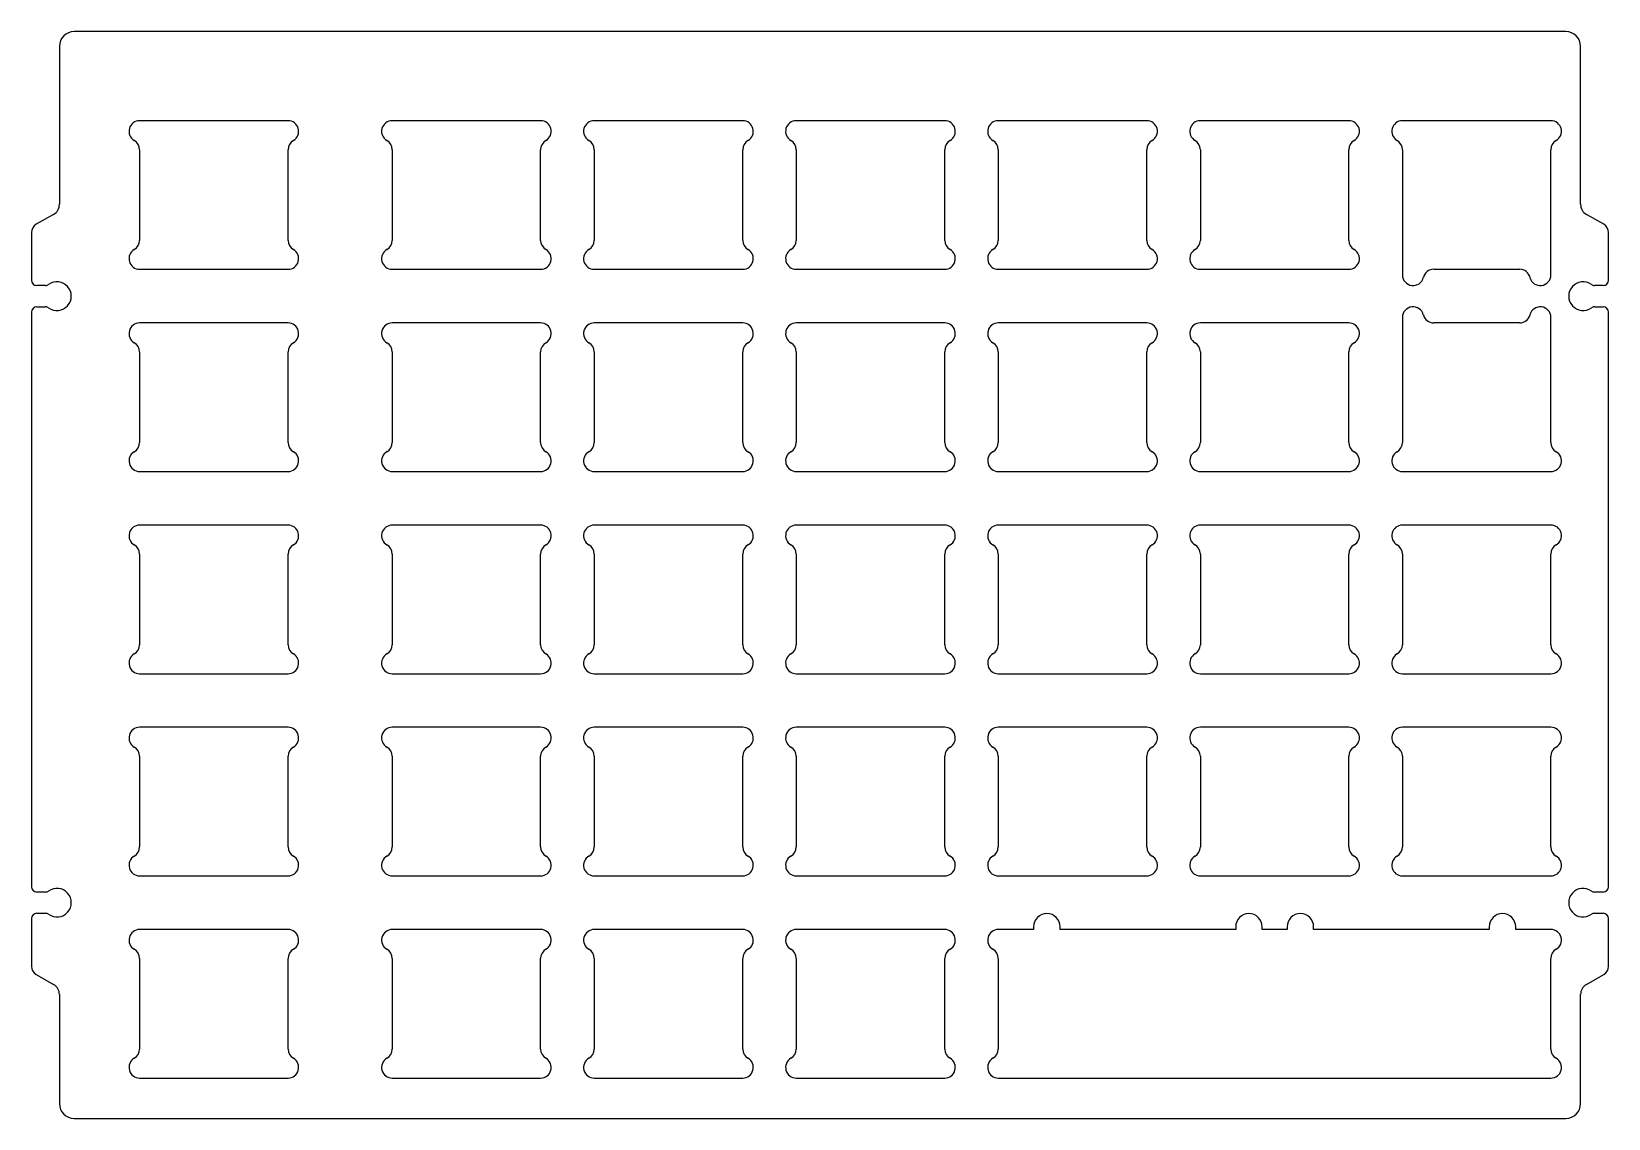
# Model space of a CAD drawing. Header units: millimetres. Extents: x -74 to 74, y -49 to 54.
import ezdxf

# ---------------------------------------------------------------- set-up
doc = ezdxf.new("R2010")
doc.units = ezdxf.units.MM

msp = doc.modelspace()

# ---------------------------------------------------------------- linework, layer by layer
at = {"color": 7, "linetype": 'Continuous', "lineweight": 25}
for p, q in [((-71.71, 52.1), (-71.71, 37.23)), ((70.31, 53.5), (-70.31, 53.5)), ((71.71, 37.23), (71.71, 52.1)), ((-50.15, 45.1), (-64.15, 45.1)), ((-26.34, 45.1), (-40.34, 45.1)), ((-7.29, 45.1), (-21.29, 45.1)), ((11.76, 45.1), (-2.24, 45.1)), ((30.81, 45.1), (16.81, 45.1)), ((49.86, 45.1), (35.86, 45.1)), ((68.91, 45.1), (54.91, 45.1)), ((-64.15, 42.37), (-64.15, 33.83)), ((-50.15, 33.83), (-50.15, 42.37)), ((-40.34, 42.37), (-40.34, 33.83)), ((-26.34, 33.83), (-26.34, 42.37)), ((-21.29, 42.37), (-21.29, 33.83)), ((-7.29, 33.83), (-7.29, 42.37)), ((-2.24, 42.37), (-2.24, 33.83)), ((11.76, 33.83), (11.76, 42.37)), ((16.81, 42.37), (16.81, 33.83)), ((30.81, 33.83), (30.81, 42.37)), ((35.86, 42.37), (35.86, 33.83)), ((49.86, 33.83), (49.86, 42.37)), ((54.91, 42.37), (54.91, 30.57)), ((68.91, 30.57), (68.91, 42.37)), ((-72.26, 36.28), (-73.89, 35.34)), ((73.89, 35.34), (72.26, 36.28)), ((-74.34, 34.56), (-74.34, 30.07)), ((74.34, 30.07), (74.34, 34.56)), ((-64.15, 31.1), (-50.15, 31.1)), ((-40.34, 31.1), (-26.34, 31.1)), ((-21.29, 31.1), (-7.29, 31.1)), ((-2.24, 31.1), (11.76, 31.1)), ((16.81, 31.1), (30.81, 31.1)), ((35.86, 31.1), (49.86, 31.1)), ((57.86, 31.1), (65.97, 31.1)), ((-73.02, 29.57), (-73.84, 29.57)), ((73.84, 29.57), (73.02, 29.57)), ((-74.34, 27.07), (-74.34, -27.07)), ((-73.84, 27.57), (-73.02, 27.57)), ((73.02, 27.57), (73.84, 27.57)), ((74.34, -27.07), (74.34, 27.07)), ((-50.15, 26.05), (-64.15, 26.05)), ((-26.34, 26.05), (-40.34, 26.05)), ((-7.29, 26.05), (-21.29, 26.05)), ((11.76, 26.05), (-2.24, 26.05)), ((30.81, 26.05), (16.81, 26.05)), ((49.86, 26.05), (35.86, 26.05)), ((54.91, 26.57), (54.91, 14.78)), ((65.97, 26.05), (57.86, 26.05)), ((68.91, 14.78), (68.91, 26.57)), ((-64.15, 23.32), (-64.15, 14.78)), ((-50.15, 14.78), (-50.15, 23.32)), ((-40.34, 23.32), (-40.34, 14.78)), ((-26.34, 14.78), (-26.34, 23.32)), ((-21.29, 23.32), (-21.29, 14.78)), ((-7.29, 14.78), (-7.29, 23.32)), ((-2.24, 23.32), (-2.24, 14.78)), ((11.76, 14.78), (11.76, 23.32)), ((16.81, 23.32), (16.81, 14.78)), ((30.81, 14.78), (30.81, 23.32)), ((35.86, 23.32), (35.86, 14.78)), ((49.86, 14.78), (49.86, 23.32)), ((-64.15, 12.05), (-50.15, 12.05)), ((-40.34, 12.05), (-26.34, 12.05)), ((-21.29, 12.05), (-7.29, 12.05)), ((-2.24, 12.05), (11.76, 12.05)), ((16.81, 12.05), (30.81, 12.05)), ((35.86, 12.05), (49.86, 12.05)), ((54.91, 12.05), (68.91, 12.05)), ((-50.15, 7), (-64.15, 7)), ((-26.34, 7), (-40.34, 7)), ((-7.29, 7), (-21.29, 7)), ((11.76, 7), (-2.24, 7)), ((30.81, 7), (16.81, 7)), ((49.86, 7), (35.86, 7)), ((68.91, 7), (54.91, 7)), ((-64.15, 4.27), (-64.15, -4.27)), ((-50.15, -4.27), (-50.15, 4.27)), ((-40.34, 4.27), (-40.34, -4.27)), ((-26.34, -4.27), (-26.34, 4.27)), ((-21.29, 4.27), (-21.29, -4.27)), ((-7.29, -4.27), (-7.29, 4.27)), ((-2.24, 4.27), (-2.24, -4.27)), ((11.76, -4.27), (11.76, 4.27)), ((16.81, 4.27), (16.81, -4.27)), ((30.81, -4.27), (30.81, 4.27)), ((35.86, 4.27), (35.86, -4.27)), ((49.86, -4.27), (49.86, 4.27)), ((54.91, 4.27), (54.91, -4.27)), ((68.91, -4.27), (68.91, 4.27)), ((-64.15, -7), (-50.15, -7)), ((-40.34, -7), (-26.34, -7)), ((-21.29, -7), (-7.29, -7)), ((-2.24, -7), (11.76, -7)), ((16.81, -7), (30.81, -7)), ((35.86, -7), (49.86, -7)), ((54.91, -7), (68.91, -7)), ((-50.15, -12.05), (-64.15, -12.05)), ((-26.34, -12.05), (-40.34, -12.05)), ((-7.29, -12.05), (-21.29, -12.05)), ((11.76, -12.05), (-2.24, -12.05)), ((30.81, -12.05), (16.81, -12.05)), ((49.86, -12.05), (35.86, -12.05)), ((68.91, -12.05), (54.91, -12.05)), ((-64.15, -14.78), (-64.15, -23.32)), ((-50.15, -23.32), (-50.15, -14.78)), ((-40.34, -14.78), (-40.34, -23.32)), ((-26.34, -23.32), (-26.34, -14.78)), ((-21.29, -14.78), (-21.29, -23.32)), ((-7.29, -23.32), (-7.29, -14.78)), ((-2.24, -14.78), (-2.24, -23.32)), ((11.76, -23.32), (11.76, -14.78)), ((16.81, -14.78), (16.81, -23.32)), ((30.81, -23.32), (30.81, -14.78)), ((35.86, -14.78), (35.86, -23.32)), ((49.86, -23.32), (49.86, -14.78)), ((54.91, -14.78), (54.91, -23.32)), ((68.91, -23.32), (68.91, -14.78)), ((-64.15, -26.05), (-50.15, -26.05)), ((-40.34, -26.05), (-26.34, -26.05)), ((-21.29, -26.05), (-7.29, -26.05)), ((-2.24, -26.05), (11.76, -26.05)), ((16.81, -26.05), (30.81, -26.05)), ((35.86, -26.05), (49.86, -26.05)), ((54.91, -26.05), (68.91, -26.05)), ((-73.02, -27.57), (-73.84, -27.57)), ((73.84, -27.57), (73.02, -27.57)), ((-73.84, -29.57), (-73.02, -29.57)), ((73.02, -29.57), (73.84, -29.57)), ((-74.34, -30.07), (-74.34, -34.56)), ((-50.15, -31.1), (-64.15, -31.1)), ((-26.34, -31.1), (-40.34, -31.1)), ((-7.29, -31.1), (-21.29, -31.1)), ((11.76, -31.1), (-2.24, -31.1)), ((20.14, -31.1), (16.81, -31.1)), ((20.14, -30.85), (20.14, -31.1)), ((22.64, -31.1), (22.64, -30.85)), ((39.19, -31.1), (22.64, -31.1)), ((39.19, -30.85), (39.19, -31.1)), ((41.69, -31.1), (41.69, -30.85)), ((44.04, -31.1), (41.69, -31.1)), ((44.04, -30.85), (44.04, -31.1)), ((46.54, -31.1), (46.54, -30.85)), ((63.09, -31.1), (46.54, -31.1)), ((63.09, -30.85), (63.09, -31.1)), ((65.59, -31.1), (65.59, -30.85)), ((68.91, -31.1), (65.59, -31.1)), ((74.34, -34.56), (74.34, -30.07)), ((-64.15, -33.83), (-64.15, -42.37)), ((-50.15, -42.37), (-50.15, -33.83)), ((-40.34, -33.83), (-40.34, -42.37)), ((-26.34, -42.37), (-26.34, -33.83)), ((-21.29, -33.83), (-21.29, -42.37)), ((-7.29, -42.37), (-7.29, -33.83)), ((-2.24, -33.83), (-2.24, -42.37)), ((11.76, -42.37), (11.76, -33.83)), ((16.81, -33.83), (16.81, -42.37)), ((68.91, -42.37), (68.91, -33.83)), ((-73.89, -35.34), (-72.26, -36.28)), ((72.26, -36.28), (73.89, -35.34)), ((-71.71, -37.23), (-71.71, -47.5)), ((71.71, -47.5), (71.71, -37.23)), ((-64.15, -45.1), (-50.15, -45.1)), ((-40.34, -45.1), (-26.34, -45.1)), ((-21.29, -45.1), (-7.29, -45.1)), ((-2.24, -45.1), (11.76, -45.1)), ((16.81, -45.1), (68.91, -45.1)), ((-70.31, -48.9), (70.31, -48.9))]:
    msp.add_line(p, q, dxfattribs=at)
for centre, radius, start, end in [((-70.31, 52.1), 1.4, 90, 180), ((70.31, 52.1), 1.4, 0, 90), ((-64.15, 44.1), 1, 90, 240), ((-50.15, 44.1), 1, 300, 90), ((-40.34, 44.1), 1, 90, 240), ((-26.34, 44.1), 1, 300, 90), ((-21.29, 44.1), 1, 90, 240), ((-7.29, 44.1), 1, 300, 90), ((-2.24, 44.1), 1, 90, 240), ((11.76, 44.1), 1, 300, 90), ((16.81, 44.1), 1, 90, 240), ((30.81, 44.1), 1, 300, 90), ((35.86, 44.1), 1, 90, 240), ((49.86, 44.1), 1, 300, 90), ((54.91, 44.1), 1, 90, 240), ((68.91, 44.1), 1, 300, 90), ((-65.15, 42.37), 1, 0, 60), ((-49.15, 42.37), 1, 120, 180), ((-41.34, 42.37), 1, 0, 60), ((-25.34, 42.37), 1, 120, 180), ((-22.29, 42.37), 1, 0, 60), ((-6.29, 42.37), 1, 120, 180), ((-3.24, 42.37), 1, 0, 60), ((12.76, 42.37), 1, 120, 180), ((15.81, 42.37), 1, 0, 60), ((31.81, 42.37), 1, 120, 180), ((34.86, 42.37), 1, 0, 60), ((50.86, 42.37), 1, 120, 180), ((53.91, 42.37), 1, 0, 60), ((69.91, 42.37), 1, 120, 180), ((-72.81, 37.23), 1.1, 300, 0), ((72.81, 37.23), 1.1, 180, 240), ((-73.44, 34.56), 0.9, 120, 180), ((73.44, 34.56), 0.9, 0, 60), ((-64.15, 32.1), 1, 120, 270), ((-65.15, 33.83), 1, 300, 0), ((-49.15, 33.83), 1, 180, 240), ((-50.15, 32.1), 1, 270, 60), ((-40.34, 32.1), 1, 120, 270), ((-41.34, 33.83), 1, 300, 0), ((-25.34, 33.83), 1, 180, 240), ((-26.34, 32.1), 1, 270, 60), ((-21.29, 32.1), 1, 120, 270), ((-22.29, 33.83), 1, 300, 0), ((-6.29, 33.83), 1, 180, 240), ((-7.29, 32.1), 1, 270, 60), ((-2.24, 32.1), 1, 120, 270), ((-3.24, 33.83), 1, 300, 0), ((12.76, 33.83), 1, 180, 240), ((11.76, 32.1), 1, 270, 60), ((16.81, 32.1), 1, 120, 270), ((15.81, 33.83), 1, 300, 0), ((31.81, 33.83), 1, 180, 240), ((30.81, 32.1), 1, 270, 60), ((35.86, 32.1), 1, 120, 270), ((34.86, 33.83), 1, 300, 0), ((50.86, 33.83), 1, 180, 240), ((49.86, 32.1), 1, 270, 60), ((-73.84, 30.07), 0.5, 180, 270), ((-71.94, 28.57), 1.35, 234.1752, 125.8248), ((55.91, 30.57), 1, 180, 346.261), ((57.86, 30.1), 1, 90, 166.261), ((65.97, 30.1), 1, 13.739, 90), ((67.91, 30.57), 1, 193.739, 0), ((71.94, 28.57), 1.35, 54.1752, 305.8248), ((73.84, 30.07), 0.5, 270, 0), ((-73.02, 30.07), 0.5, 270, 305.8248), ((73.02, 30.07), 0.5, 234.1752, 270), ((-73.84, 27.07), 0.5, 90, 180), ((-73.02, 27.07), 0.5, 54.1752, 90), ((55.91, 26.57), 1, 13.739, 180), ((57.86, 27.05), 1, 193.739, 270), ((65.97, 27.05), 1, 270, 346.261), ((67.91, 26.57), 1, 0, 166.261), ((73.02, 27.07), 0.5, 90, 125.8248), ((73.84, 27.07), 0.5, 360, 90), ((-64.15, 25.05), 1, 90, 240), ((-50.15, 25.05), 1, 300, 90), ((-40.34, 25.05), 1, 90, 240), ((-26.34, 25.05), 1, 300, 90), ((-21.29, 25.05), 1, 90, 240), ((-7.29, 25.05), 1, 300, 90), ((-2.24, 25.05), 1, 90, 240), ((11.76, 25.05), 1, 300, 90), ((16.81, 25.05), 1, 90, 240), ((30.81, 25.05), 1, 300, 90), ((35.86, 25.05), 1, 90, 240), ((49.86, 25.05), 1, 300, 90), ((-65.15, 23.32), 1, 0, 60), ((-49.15, 23.32), 1, 120, 180), ((-41.34, 23.32), 1, 0, 60), ((-25.34, 23.32), 1, 120, 180), ((-22.29, 23.32), 1, 0, 60), ((-6.29, 23.32), 1, 120, 180), ((-3.24, 23.32), 1, 0, 60), ((12.76, 23.32), 1, 120, 180), ((15.81, 23.32), 1, 0, 60), ((31.81, 23.32), 1, 120, 180), ((34.86, 23.32), 1, 0, 60), ((50.86, 23.32), 1, 120, 180), ((-64.15, 13.05), 1, 120, 270), ((-65.15, 14.78), 1, 300, 0), ((-49.15, 14.78), 1, 180, 240), ((-50.15, 13.05), 1, 270, 60), ((-40.34, 13.05), 1, 120, 270), ((-41.34, 14.78), 1, 300, 0), ((-25.34, 14.78), 1, 180, 240), ((-26.34, 13.05), 1, 270, 60), ((-21.29, 13.05), 1, 120, 270), ((-22.29, 14.78), 1, 300, 0), ((-6.29, 14.78), 1, 180, 240), ((-7.29, 13.05), 1, 270, 60), ((-2.24, 13.05), 1, 120, 270), ((-3.24, 14.78), 1, 300, 0), ((12.76, 14.78), 1, 180, 240), ((11.76, 13.05), 1, 270, 60), ((16.81, 13.05), 1, 120, 270), ((15.81, 14.78), 1, 300, 0), ((31.81, 14.78), 1, 180, 240), ((30.81, 13.05), 1, 270, 60), ((35.86, 13.05), 1, 120, 270), ((34.86, 14.78), 1, 300, 0), ((50.86, 14.78), 1, 180, 240), ((49.86, 13.05), 1, 270, 60), ((54.91, 13.05), 1, 120, 270), ((53.91, 14.78), 1, 300, 0), ((69.91, 14.78), 1, 180, 240), ((68.91, 13.05), 1, 270, 60), ((-64.15, 6), 1, 90, 240), ((-50.15, 6), 1, 300, 90), ((-40.34, 6), 1, 90, 240), ((-26.34, 6), 1, 300, 90), ((-21.29, 6), 1, 90, 240), ((-7.29, 6), 1, 300, 90), ((-2.24, 6), 1, 90, 240), ((11.76, 6), 1, 300, 90), ((16.81, 6), 1, 90, 240), ((30.81, 6), 1, 300, 90), ((35.86, 6), 1, 90, 240), ((49.86, 6), 1, 300, 90), ((54.91, 6), 1, 90, 240), ((68.91, 6), 1, 300, 90), ((-65.15, 4.27), 1, 0, 60), ((-49.15, 4.27), 1, 120, 180), ((-41.34, 4.27), 1, 0, 60), ((-25.34, 4.27), 1, 120, 180), ((-22.29, 4.27), 1, 0, 60), ((-6.29, 4.27), 1, 120, 180), ((-3.24, 4.27), 1, 0, 60), ((12.76, 4.27), 1, 120, 180), ((15.81, 4.27), 1, 0, 60), ((31.81, 4.27), 1, 120, 180), ((34.86, 4.27), 1, 0, 60), ((50.86, 4.27), 1, 120, 180), ((53.91, 4.27), 1, 0, 60), ((69.91, 4.27), 1, 120, 180), ((-65.15, -4.27), 1, 300, 0), ((-49.15, -4.27), 1, 180, 240), ((-41.34, -4.27), 1, 300, 0), ((-25.34, -4.27), 1, 180, 240), ((-22.29, -4.27), 1, 300, 0), ((-6.29, -4.27), 1, 180, 240), ((-3.24, -4.27), 1, 300, 0), ((12.76, -4.27), 1, 180, 240), ((15.81, -4.27), 1, 300, 0), ((31.81, -4.27), 1, 180, 240), ((34.86, -4.27), 1, 300, 0), ((50.86, -4.27), 1, 180, 240), ((53.91, -4.27), 1, 300, 0), ((69.91, -4.27), 1, 180, 240), ((-64.15, -6), 1, 120, 270), ((-50.15, -6), 1, 270, 60), ((-40.34, -6), 1, 120, 270), ((-26.34, -6), 1, 270, 60), ((-21.29, -6), 1, 120, 270), ((-7.29, -6), 1, 270, 60), ((-2.24, -6), 1, 120, 270), ((11.76, -6), 1, 270, 60), ((16.81, -6), 1, 120, 270), ((30.81, -6), 1, 270, 60), ((35.86, -6), 1, 120, 270), ((49.86, -6), 1, 270, 60), ((54.91, -6), 1, 120, 270), ((68.91, -6), 1, 270, 60), ((-64.15, -13.05), 1, 90, 240), ((-50.15, -13.05), 1, 300, 90), ((-40.34, -13.05), 1, 90, 240), ((-26.34, -13.05), 1, 300, 90), ((-21.29, -13.05), 1, 90, 240), ((-7.29, -13.05), 1, 300, 90), ((-2.24, -13.05), 1, 90, 240), ((11.76, -13.05), 1, 300, 90), ((16.81, -13.05), 1, 90, 240), ((30.81, -13.05), 1, 300, 90), ((35.86, -13.05), 1, 90, 240), ((49.86, -13.05), 1, 300, 90), ((54.91, -13.05), 1, 90, 240), ((68.91, -13.05), 1, 300, 90), ((-65.15, -14.78), 1, 360, 60), ((-49.15, -14.78), 1, 120, 180), ((-41.34, -14.78), 1, 0, 60), ((-25.34, -14.78), 1, 120, 180), ((-22.29, -14.78), 1, 0, 60), ((-6.29, -14.78), 1, 120, 180), ((-3.24, -14.78), 1, 0, 60), ((12.76, -14.78), 1, 120, 180), ((15.81, -14.78), 1, 0, 60), ((31.81, -14.78), 1, 120, 180), ((34.86, -14.78), 1, 0, 60), ((50.86, -14.78), 1, 120, 180), ((53.91, -14.78), 1, 0, 60), ((69.91, -14.78), 1, 120, 180), ((-65.15, -23.32), 1, 300, 0), ((-49.15, -23.32), 1, 180, 240), ((-41.34, -23.32), 1, 300, 0), ((-25.34, -23.32), 1, 180, 240), ((-22.29, -23.32), 1, 300, 0), ((-6.29, -23.32), 1, 180, 240), ((-3.24, -23.32), 1, 300, 0), ((12.76, -23.32), 1, 180, 240), ((15.81, -23.32), 1, 300, 0), ((31.81, -23.32), 1, 180, 240), ((34.86, -23.32), 1, 300, 0), ((50.86, -23.32), 1, 180, 240), ((53.91, -23.32), 1, 300, 0), ((69.91, -23.32), 1, 180, 240), ((-64.15, -25.05), 1, 120, 270), ((-50.15, -25.05), 1, 270, 60), ((-40.34, -25.05), 1, 120, 270), ((-26.34, -25.05), 1, 270, 60), ((-21.29, -25.05), 1, 120, 270), ((-7.29, -25.05), 1, 270, 60), ((-2.24, -25.05), 1, 120, 270), ((11.76, -25.05), 1, 270, 60), ((16.81, -25.05), 1, 120, 270), ((30.81, -25.05), 1, 270, 60), ((35.86, -25.05), 1, 120, 270), ((49.86, -25.05), 1, 270, 60), ((54.91, -25.05), 1, 120, 270), ((68.91, -25.05), 1, 270, 60), ((-73.84, -27.07), 0.5, 180, 270), ((-73.02, -27.07), 0.5, 270, 305.8248), ((-71.94, -28.57), 1.35, 234.1752, 125.8248), ((71.94, -28.57), 1.35, 54.1752, 305.8248), ((73.02, -27.07), 0.5, 234.1752, 270), ((73.84, -27.07), 0.5, 270, 0), ((-73.84, -30.07), 0.5, 90, 180), ((-73.02, -30.07), 0.5, 54.1752, 90), ((21.39, -30.85), 1.25, 0, 180), ((40.44, -30.85), 1.25, 0, 180), ((45.29, -30.85), 1.25, 0, 180), ((64.34, -30.85), 1.25, 0, 180), ((73.02, -30.07), 0.5, 90, 125.8248), ((73.84, -30.07), 0.5, 0, 90), ((-64.15, -32.1), 1, 90, 240), ((-50.15, -32.1), 1, 300, 90), ((-40.34, -32.1), 1, 90, 240), ((-26.34, -32.1), 1, 300, 90), ((-21.29, -32.1), 1, 90, 240), ((-7.29, -32.1), 1, 300, 90), ((-2.24, -32.1), 1, 90, 240), ((11.76, -32.1), 1, 300, 90), ((16.81, -32.1), 1, 90, 240), ((68.91, -32.1), 1, 300, 90), ((-65.15, -33.83), 1, 0, 60), ((-49.15, -33.83), 1, 120, 180), ((-41.34, -33.83), 1, 0, 60), ((-25.34, -33.83), 1, 120, 180), ((-22.29, -33.83), 1, 0, 60), ((-6.29, -33.83), 1, 120, 180), ((-3.24, -33.83), 1, 0, 60), ((12.76, -33.83), 1, 120, 180), ((15.81, -33.83), 1, 0, 60), ((69.91, -33.83), 1, 120, 180), ((-73.44, -34.56), 0.9, 180, 240), ((73.44, -34.56), 0.9, 300, 0), ((-72.81, -37.23), 1.1, 0, 60), ((72.81, -37.23), 1.1, 120, 180), ((-65.15, -42.37), 1, 300, 0), ((-49.15, -42.37), 1, 180, 240), ((-41.34, -42.37), 1, 300, 0), ((-25.34, -42.37), 1, 180, 240), ((-22.29, -42.37), 1, 300, 0), ((-6.29, -42.37), 1, 180, 240), ((-3.24, -42.37), 1, 300, 0), ((12.76, -42.37), 1, 180, 240), ((15.81, -42.37), 1, 300, 0), ((69.91, -42.37), 1, 180, 240), ((-64.15, -44.1), 1, 120, 270), ((-50.15, -44.1), 1, 270, 60), ((-40.34, -44.1), 1, 120, 270), ((-26.34, -44.1), 1, 270, 60), ((-21.29, -44.1), 1, 120, 270), ((-7.29, -44.1), 1, 270, 60), ((-2.24, -44.1), 1, 120, 270), ((11.76, -44.1), 1, 270, 60), ((16.81, -44.1), 1, 120, 270), ((68.91, -44.1), 1, 270, 60), ((-70.31, -47.5), 1.4, 180, 270), ((70.31, -47.5), 1.4, 270, 0)]:
    msp.add_arc(centre, radius, start, end, dxfattribs=at)

doc.saveas('drawing.dxf')
